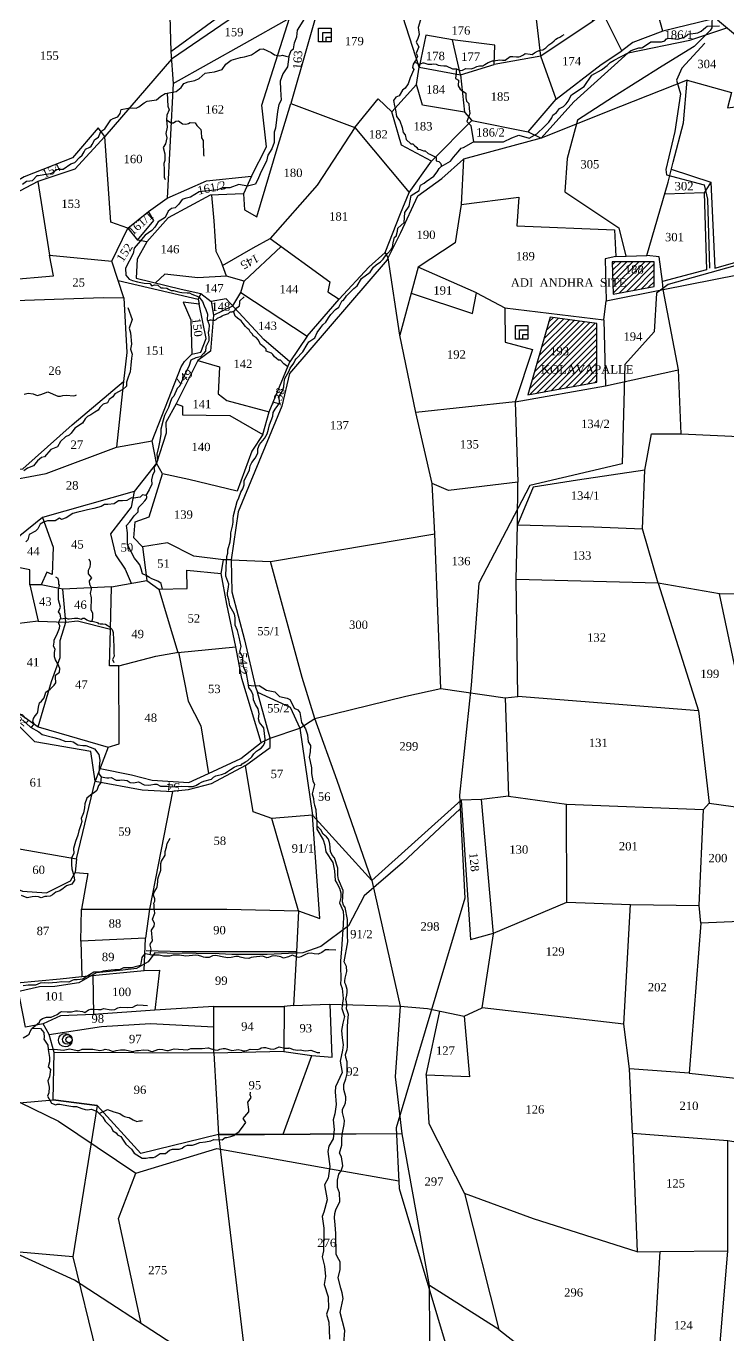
# Model space of a CAD drawing. Header units: millimetres. Extents: x 260 to 998, y -364 to 781.
# Drawn here: x 523.8 to 733.5, y -1.1 to 389.9 of the extents above; entities that cross this region are included whole.
import ezdxf

# ---------------------------------------------------------------- set-up
doc = ezdxf.new("R2010")
doc.units = ezdxf.units.MM
doc.header["$MEASUREMENT"] = 0
for name, pattern in [('ACAD_ISO02W100', [15, 12, -3]), ('ACAD_ISO07W100', [3, 0, -3]), ('BORDER', [1.75, 0.5, -0.25, 0.5, -0.25, 0, -0.25])]:
    doc.linetypes.add(name, pattern=pattern)
for name, color, linetype in [('CARTTRACK', 30, 'ACAD_ISO02W100'), ('NALA', 4, 'Continuous'), ('ROUND WELL', 5, 'Continuous'), ('SQUAREWELL', 5, 'Continuous'), ('SURVEY_BND', 7, 'Continuous'), ('SURVEY_NO', 7, 'Continuous'), ('TEXT', 7, 'Continuous'), ('VILLAGE_AREA', 1, 'Continuous')]:
    doc.layers.add(name, color=color, linetype=linetype)
doc.layers.add('FOOTPATH', color=150, linetype='ACAD_ISO07W100', lineweight=30)
doc.layers.add('VILL_BOUNDARY', color=6, linetype='BORDER', lineweight=30)
doc.styles.get("Standard").update_dxf_attribs({"font": 'TIMES.TTF', "height": 2})

msp = doc.modelspace()

# ---------------------------------------------------------------- hatches: boundary and pattern name
at = {"layer": 'VILLAGE_AREA', "linetype": 'ByBlock'}
h = msp.add_hatch(dxfattribs=at)
h.set_pattern_fill('ANSI31', color=256, scale=10, angle=180, style=0)
h.set_pattern_definition([(225, (0.12, -0.118), (0.8838835, -0.8838835), [])])
h.paths.add_polyline_path([(694.37, 301.08), (680.4, 302.97), (673.78, 279.76), (694.37, 283.54)])
h.paths.add_polyline_path([(711.54, 319.53), (698.91, 319.53), (699.24, 309.79), (711.54, 312.11)])
h.paths.add_polyline_path([(675.57, 285), (703.92, 285), (703.92, 288.83), (675.57, 288.83)], flags=9)
h.paths.add_polyline_path([(680.22, 290.95), (687.03, 290.95), (687.03, 294.77), (680.22, 294.77)], flags=24)
h.paths.add_polyline_path([(667.37, 311.48), (702.49, 311.48), (702.49, 315.32), (667.37, 315.32)], flags=9)
h.paths.add_polyline_path([(701.77, 313.4), (708.58, 313.4), (708.58, 317.2), (701.77, 317.2)], flags=24)

# ---------------------------------------------------------------- linework, layer by layer
at = {"layer": 'CARTTRACK', "linetype": 'ByBlock'}
for points in [[(725.08, 411.06), (728.86, 393.75), (728.75, 389.38), (728.29, 388.62), (723.44, 383.77), (713.89, 377.95), (699.31, 368.78), (688.62, 361.8), (685.46, 350.32), (684.81, 340.38), (700.98, 329.67), (702.99, 321.15)], [(767.25, 327.16), (715.65, 312.68), (712.17, 310.11), (711.51, 298.62), (702.74, 288.83), (701.9, 259.13), (674.36, 252.67), (659.08, 223.47), (656.83, 193), (653.31, 160.2), (654.9, 129.41), (634.41, 60.75), (635.33, 42.7), (649.06, -3.33), (670.6, -63.04), (668.27, -94.3), (670.37, -122.7), (674.57, -131.51), (683.03, -138.36), (688.03, -149.31), (691.18, -154.32), (680.94, -179.98), (673.2, -194.26)], [(392.27, 96.59), (403.79, 92.16), (415, 93.05), (422.92, 91.54), (433.13, 89.38), (442.8, 85.51), (447.94, 82.53), (466.22, 77.6), (470.35, 76.34), (477.56, 84.31), (480.6, 85.54), (500.29, 77.91), (514.35, 72.06), (533.48, 62.73), (556.58, 47.27)], [(675.82, -241.45), (675.27, -220.89), (673.2, -194.26), (668.58, -170.72), (658.19, -145.55), (654.3, -136.4), (634.57, -116.6), (619.75, -84.53), (609.78, -45.2), (607.39, -36.96), (594.53, -23.85), (567.64, -3.83), (538.26, 15.3), (504.76, 30.47), (469.3, 43.71), (459.78, 55.8), (443.39, 80.17), (443.39, 80.82)], [(558.17, 2.34), (551.42, 33.65), (556.58, 47.27), (580.77, 54.61), (614.73, 48.48), (635.21, 44.99)]]:
    msp.add_lwpolyline(points, dxfattribs=at)
at = {"layer": 'FOOTPATH', "linetype": 'ByBlock'}
for points in [[(726.63, 384.79), (719.76, 377.3), (718.15, 373.73), (719.38, 369.72), (717.7, 358.47), (714.97, 347.11), (715.19, 345.44), (726.41, 342.5), (727.42, 338.22), (728.04, 317.6)], [(653.52, 156.11), (645.88, 148.88), (636.24, 139.95), (624.85, 130.12), (620.14, 121.1), (611.86, 114.95), (606.52, 113.06), (595.84, 112.51), (585.22, 112.58), (581.53, 112.79), (574.56, 112.84), (565.96, 112.98), (562.26, 113.07), (560.26, 110.38), (556.73, 108.38), (552.72, 107.83), (544.75, 107.05), (539.58, 104.06), (532.39, 102.98), (527.79, 102.91), (501.89, 97), (495.52, 94.15), (482.09, 86.6)]]:
    msp.add_lwpolyline(points, dxfattribs=at)
at = {"layer": 'NALA', "linetype": 'ByBlock'}
for points in [[(602.29, 380.75), (603, 382.61), (603.69, 383.15), (603.99, 384.95), (604.71, 386.68), (604.89, 388.69), (607.08, 392.18)], [(641.67, 391.77), (640.95, 389.46), (641.23, 387.44), (640.87, 386.2), (640.38, 385.12), (641.16, 383.76), (640.38, 381.87), (640.77, 380.87), (640.2, 379.64), (639.48, 378.56), (639.3, 377.55), (639.64, 376.94), (638.56, 374.45), (638.25, 373.58), (637.99, 372.65), (637.09, 371.37), (636.32, 370.78), (635.31, 369.1), (634.26, 368.71), (633.59, 367.71), (633.9, 366.11), (634.23, 364.93), (634.51, 362.86), (635.49, 361.58), (636.14, 359.6), (636.5, 358.13), (637.04, 357.41), (637.37, 355.99), (638.75, 354.76), (639.36, 354.76), (639.8, 354.37), (640.55, 353.61), (640.9, 353.1), (641.61, 353.03), (642.54, 352.65), (643.07, 352.64), (643.92, 351.83), (644.49, 351.61), (645.24, 351.27), (645.69, 351.02), (646.31, 350.68), (646.39, 349.69), (647.16, 349.49), (647.67, 349), (647.87, 348.44), (647.87, 347.95)], [(522.74, 182.66), (525.13, 180.43), (527.59, 179.03), (528.59, 178.27), (531.63, 177.51), (533.58, 177.03), (535.66, 176.23), (536.93, 176.32), (537.83, 176.05), (539.26, 175.2), (540.75, 175.03), (541.65, 174.98), (544.2, 173.99), (545.49, 172.34), (545.83, 170.64), (545.63, 168.52), (545.47, 166.55), (546.17, 165.66), (547.89, 165.35), (548.49, 165.35), (549.23, 165.42), (550.66, 164.68), (551.77, 164.68), (552.38, 164.7), (553.94, 164.5), (554.86, 163.9), (555.88, 163.85), (557.41, 164.09), (559.11, 163.29), (560.25, 163.11), (561.1, 163.27), (562.12, 163.47), (562.9, 163.47), (563.95, 162.89), (565.18, 162.84), (565.94, 162.84), (566.84, 162.67), (570.13, 162.81), (572.34, 162.72), (573.64, 162.7), (574.5, 163.09), (575.55, 163.69), (576.24, 164.08), (576.9, 164.35), (579.23, 164.91), (579.8, 165.54), (580.44, 165.9), (581.3, 166.09), (582.18, 166.34), (583.26, 166.76), (583.93, 167.26), (584.85, 167.84), (585.95, 168.5), (586.86, 168.87), (587.74, 169.07), (588.05, 169.07), (588.4, 169.51), (589.35, 170.15), (590.03, 170.54), (591.23, 171.62), (591.89, 172.47), (592.66, 173.31), (593.22, 173.69), (594.08, 174.19), (594.63, 174.94), (595.16, 175.78), (595.27, 176.84), (594.83, 180.23), (593.53, 181.89), (593.25, 182.97), (593.47, 184.41), (593.14, 185.93), (592.36, 187.21), (591.75, 188.61), (591.64, 190.05), (591.14, 191.26), (590.34, 192.29), (590.15, 193.73), (589.65, 196.48), (588.9, 198.31), (588.54, 199.89), (588.59, 201.44), (587.65, 203), (588.04, 204.53), (587.76, 205.94), (587.43, 207.38), (586.99, 209.33), (586.24, 210.96), (586.24, 213.12), (586.02, 214.23), (584.71, 216.7), (584.41, 218.47), (583.99, 219.8), (583.99, 220.47), (584.32, 222.39), (584.35, 223.16), (583.47, 225.62), (583.55, 228.22), (583.75, 231.41), (584.04, 232.47), (584.06, 233.48), (584.81, 235.8), (584.99, 237.56), (584.99, 238.52), (585.51, 240.47), (585.69, 241.75), (585.71, 242.66), (585.77, 243.69), (586.33, 246.02), (586.83, 247.92), (587.32, 249.03), (588, 250.63), (588.53, 251.66), (588.97, 252.85), (588.99, 254.05), (590.53, 257.34), (590.72, 258.5), (591.29, 259.53), (592.24, 260.81), (593, 262.28), (593, 263.62), (593.5, 264.92), (595, 266.66), (595.79, 268.11), (596.22, 269.53), (596.53, 270.77), (597.51, 273.39), (597.6, 274.48), (598.24, 275.47), (599.06, 276.61), (599.47, 277.25), (599.41, 279.38), (600.32, 280.74), (600.83, 282.15), (600.89, 283.44), (601.12, 284.65), (601.88, 285.99), (602.29, 286.7), (602.68, 287.76), (603.78, 289.21), (604.23, 290.07), (604.54, 290.53), (606.53, 292.6), (607.81, 294.82), (608.28, 295.58), (610.07, 296.81), (610.79, 298.42), (611.88, 299.85), (612.51, 300.66), (613.36, 301.5), (614.17, 302.76), (614.83, 303.76), (616.21, 305.28), (617.22, 305.94), (617.89, 307.12), (618.21, 307.98), (618.58, 307.98), (619.24, 308.84), (619.56, 309.29), (621.76, 311.54), (622.77, 312.29), (624.04, 314.46), (626.6, 316.39), (627.63, 317.91), (628.45, 318.56), (629.74, 319.44), (630.47, 320.32), (630.9, 320.85), (631.81, 321.93), (632.88, 323.14), (633.33, 323.74), (633.46, 325.18), (633.94, 326.82), (634.41, 327.14), (634.78, 328.69), (634.89, 329.59), (636.76, 331.19), (636.95, 334.22), (638.28, 336.13), (638.89, 339.3), (641.3, 340.76), (641.69, 342.36), (642.75, 343.03), (643.39, 343.52), (645.65, 345.12), (646.63, 346.34), (647.23, 347.41), (647.87, 347.95), (650.59, 349.51), (651.53, 350.76), (652.94, 352.35), (653.83, 353.41), (654.52, 353.67), (657.55, 355.37), (666.46, 355.33), (668.98, 356.48), (671.07, 357.34), (674.14, 356.4), (676.46, 357.73), (678.76, 359.93), (680.03, 361.19), (680.95, 362.51), (681.22, 363.25), (682.35, 364.13), (683.2, 365.32), (684.41, 365.91), (685.16, 366.69), (685.77, 367.49), (686.78, 369.35), (690.63, 371.83), (692.89, 375.21), (695.81, 376.85), (697.41, 378.11), (698.36, 379.06), (699.52, 379.78), (701.49, 380.68), (703.7, 381.95), (704.44, 382.5), (705.08, 382.78), (706.96, 383.37), (707.67, 383.37), (708, 383.53), (710.48, 385.21), (713.73, 385.16), (714.65, 385.54), (715.14, 386.02), (715.7, 386.27), (717.73, 386.11), (718.61, 386.01), (720.46, 386.57), (721.32, 387.15), (721.66, 387.51), (724.53, 387.9), (725.52, 388.43), (726.23, 388.99), (726.88, 389.47), (727.31, 389.84), (731.07, 389.96)], [(639.84, 379.1), (641.41, 378.55), (642.39, 378.92), (642.63, 378.92), (643.82, 378.55), (644.37, 378.51), (645.03, 378.55), (645.68, 378.59), (646.32, 378.51), (646.99, 378.24), (647.64, 378.1), (648.61, 378.08), (649.32, 378.08), (651.21, 377.16), (651.9, 377.16), (652.41, 377.12), (653.27, 376.71), (653.68, 376.69), (654.26, 376.79), (655.24, 377.22), (656.76, 377.18), (657.68, 377.41), (658.52, 377.86), (659.25, 378.08), (660.27, 378.08), (660.91, 378.41), (661.91, 379.02), (663.22, 379.57), (663.69, 379.57), (664.1, 379.68), (664.74, 379.76), (665.33, 379.8), (666.17, 379.76), (666.66, 379.74), (666.92, 379.78), (668.49, 380.78), (669.31, 380.78), (670.37, 380.7), (671.09, 380.7), (671.5, 380.78), (672.4, 381.29), (672.99, 381.72), (674.4, 381.48), (675.01, 381.46), (675.75, 381.89), (676.63, 382.46), (677.39, 382.7), (678.23, 382.81), (679.15, 383.38), (680.07, 384.32), (680.95, 384.94), (681.65, 385.55), (682.1, 385.96), (682.59, 386.35), (683.33, 386.61), (683.9, 387), (684.59, 387.35)], [(522.67, 342.68), (523.89, 343.56), (524.89, 343.72), (525.71, 343.79), (527.05, 345.28), (527.46, 345.32), (529.07, 345.54), (530.47, 345.78), (531.45, 345.93), (532.25, 346.62), (532.88, 347.02), (534.39, 347.14), (534.88, 347.19), (537.18, 348.8), (538.33, 349.19), (539.7, 350.61), (540.5, 351.38), (541.1, 352.32), (541.52, 353.1), (542.81, 353.73), (543.26, 354.03), (543.53, 354.49), (544.37, 356.01), (545.37, 356.68), (546.11, 358.47), (547.33, 359.21), (547.91, 360.09), (549.14, 361.91), (549.78, 362.29), (551.18, 362.82), (551.88, 363.76), (552.18, 365.01), (554.31, 365.43), (555.5, 365.46), (556.67, 365.41), (557.44, 365.82), (559.03, 367.01), (560.01, 367.52), (562.78, 367.87), (564.08, 368.93), (565.38, 369.78), (568.64, 370.36), (570.17, 371.54), (570.89, 372.74), (572.25, 373.28), (574.18, 373.62), (575.52, 374.21), (577.29, 375.85), (578.62, 376.01), (580.12, 376.28), (582.39, 376.97), (583.46, 378.55), (585.07, 379.75), (587.85, 380.54), (589.08, 380.72), (591.12, 381.34), (592.37, 382.11), (593.68, 382.99), (594.65, 383.15), (597, 382.03), (598.07, 381.31), (599.65, 381.07), (600.45, 381.23), (601.41, 380.91), (602.29, 380.75)], [(602.29, 380.75), (601.95, 377.71), (600.48, 375.69), (599.76, 373.47), (599.82, 370.95), (600.01, 367.77), (599.34, 366.44), (598.96, 364.36), (598.37, 359.46), (597.93, 358.24), (597.9, 355.11), (597.21, 353.25), (596.04, 351.35), (595.68, 349.53), (594.01, 346.47), (593.29, 344.58), (592.32, 342.72), (589.93, 342.06), (587.41, 342.56), (584.69, 341.64), (582.52, 341.59), (580.97, 340.95), (575.49, 340.42), (572.88, 338.81), (571.33, 338.37), (570.44, 338.14), (569.44, 336.76), (568.32, 335.58), (567.19, 335.39), (566.21, 334.58), (565.3, 332.73), (563.22, 331.48), (562.24, 329.87), (561.36, 328.8), (559.36, 327.46), (557.32, 325), (556.11, 323.59), (555.74, 321.95), (553.53, 317.58), (553.58, 315.55), (554.62, 314.31), (555.6, 313.92), (557.09, 313.48), (559.09, 313.16), (560.75, 312.97), (561.34, 312.36), (562.17, 312.6), (563.15, 312.53), (564.05, 311.73), (564.79, 311.71), (565.88, 311.62), (566.36, 311.36), (567.1, 310.88), (567.88, 310.88), (568.88, 310.6), (569.73, 310.47), (570.32, 310.29), (571.87, 310.18), (572.59, 310.18), (573.27, 309.81), (575.41, 309.07), (576.54, 307.63), (577.02, 306.3), (577.5, 305.23), (578.01, 303.89), (577.92, 302.28), (578.46, 300.69), (578.42, 299.03), (578.18, 298.34), (578.35, 296.99), (578.38, 295.92), (577.46, 294.13), (577.44, 292.81), (576.78, 292.07), (575.89, 291.09), (574.54, 290.85), (573.06, 290.09), (572.45, 288.22), (571.03, 285.51), (569.76, 282.46), (568.89, 281.61), (567.95, 279.38), (567.32, 278.72), (566.97, 277.74), (566.32, 275.98), (565.12, 273.6), (564.72, 272.23), (564.09, 269.47), (564.09, 267.91), (563.63, 265.57), (563.35, 264.15), (562.85, 261.98), (563.07, 260.09), (562.59, 258.96), (562, 258.09), (562.15, 256.9), (561.54, 255.62), (561.23, 254.31), (561.34, 253.09), (560.54, 251.39), (559.55, 249.68), (558.59, 249.84), (557.9, 249.16), (557.18, 249.05), (555.98, 248.88), (555.3, 248.99), (553.91, 248.14), (552.55, 248.11), (551.38, 248.11), (550.07, 247.22), (548.25, 247.02), (547.25, 246.96), (546.23, 246.39), (544, 245.76), (542.14, 245.43), (540.53, 244.97), (539.2, 244.71), (537.76, 244.34), (535.73, 242.99), (534.31, 242.55), (533.79, 242.86), (532.48, 242.14), (531.74, 242.09), (530.15, 242.07), (528.97, 241.68), (528.01, 241.09), (527.29, 239.7), (526.55, 239), (524.73, 238.03), (524.28, 236.44), (523.73, 235.79)], [(652.42, 377.12), (652.16, 374.29), (653.03, 373.78), (652.91, 372.04), (653.52, 371.11), (655.23, 369.92), (655.23, 368.46), (655.42, 367.5), (656.12, 366.81), (656.18, 365.19), (656.41, 363.84), (655.52, 361.43), (656.73, 360.22), (657.55, 355.37)], [(565.99, 369.89), (566.12, 366.02), (566.52, 364.93), (565.8, 363.32), (565.7, 361.91), (565.95, 359.68), (565.55, 357.79), (565.83, 356.55), (565.43, 354.77), (564.78, 353.65), (565.28, 351.74), (565.21, 349.78), (564.96, 348.87), (565.08, 347.04), (565.03, 345.73), (565.01, 344.78), (565.33, 344.04)], [(565.7, 361.91), (567.18, 360.96), (567.86, 361.01), (568.55, 361.46), (569.28, 361.57), (570.51, 360.73), (571.49, 360.61), (572.29, 360.8), (572.81, 361.15), (574.35, 360.96), (574.79, 360.19), (576, 359.06), (576.1, 358.29), (576.25, 356.5), (576.7, 355.71), (576.74, 354.19), (576.84, 352.61), (576.84, 351.56), (576.86, 351.02)], [(578.08, 301.81), (578.62, 302.05), (578.83, 302.11), (579.13, 302.11), (579.46, 302.07), (579.81, 302.05), (580.22, 302.03), (580.61, 302.29), (581.03, 302.67), (581.85, 303.04), (582.42, 303.37), (582.75, 303.54), (584.3, 304.04), (584.76, 304.52), (585.33, 304.52), (586.07, 304.84), (586.8, 305.78), (587.57, 306.3), (587.62, 307.26), (587.64, 307.88), (588.91, 309.02)], [(554.17, 305.88), (555.45, 302.3), (554.58, 299.71), (555.02, 298.28), (555.25, 294.86), (554.98, 293.38), (555.49, 291.95), (555.28, 290.68), (555.1, 288.65), (554.92, 286.61), (554.25, 285.07), (553.8, 283.58), (553.82, 282.3), (552.72, 281.35), (550.25, 280.02), (549.66, 279.11), (548.62, 278.32), (548.06, 277.41), (546.77, 276.94), (545.77, 275.98), (545.28, 275.13), (544.3, 274.58), (543.13, 273.79), (542.11, 273.28), (541.45, 272.58), (540.65, 271.25), (538.37, 269.75), (537.22, 268.27), (536.61, 267.74), (535.54, 267.23), (534.08, 265.8), (533.14, 264.23), (531.17, 263.4), (529.31, 261.19), (528.35, 261.08), (527.21, 260.04), (525.95, 258.51), (524.15, 257.83), (523.1, 257)], [(601.96, 288.12), (600.78, 289.03), (599.86, 290.13), (599.22, 290.13), (598.49, 290.73), (598.07, 291.09), (597.55, 291.85), (597.13, 292.15), (596.31, 292.51), (595.57, 292.83), (595.57, 293.36), (595.14, 293.77), (594.57, 294.28), (594.29, 294.48), (593.81, 294.83), (593.28, 296.07), (592.57, 296.9), (591.65, 297.33), (591.45, 297.91), (590.78, 298.59), (590.46, 299.19), (589.93, 299.58), (589.34, 300.15), (588.69, 301.07), (588.1, 301.88), (586.93, 302.66), (586.22, 303.25), (585.75, 304.71)], [(523.19, 279.96), (524.38, 280.21), (525.86, 280.08), (527.04, 279.57), (528.2, 279.84), (528.94, 280.18), (530.27, 280.6), (533.28, 279.38), (534.02, 279.34), (534.8, 279.54), (535.96, 279.64), (537.88, 279.42), (538.48, 279.56), (538.86, 279.8)], [(564.53, 221.72), (564.17, 223.41), (563.2, 224.05), (561.38, 224.81), (560.63, 225.2), (559.66, 225.79), (558.55, 226.31), (558.12, 227.81), (557.73, 228.95), (557.05, 229.88), (556.15, 230.99), (554.04, 234.91), (554.04, 236.46), (554.04, 237.49), (554.04, 238.52), (553.77, 240.72), (554.77, 241.81), (556.1, 243.63), (557.3, 244.83), (557.3, 245.55), (557.5, 246.23), (558.35, 247.11), (559.27, 248.11), (559.67, 248.55), (559.87, 249.12), (559.8, 250.11)], [(543.48, 212.13), (543.77, 213.09), (543.75, 214.44), (543.26, 215.52), (543.34, 219.12), (543.19, 219.62), (543.01, 220.42), (543.01, 220.42), (543.34, 221.76), (543.32, 222.14), (542.79, 223.14), (542.76, 224.22), (543.45, 225.1), (542.47, 226.3), (542.47, 227.35), (542.94, 228.32), (542.98, 229.19), (542.98, 229.78), (542.58, 230.69)], [(525.33, 180.32), (526.17, 181.48), (525.83, 182.18), (526.02, 183.03), (526.46, 183.84), (527.09, 184.51), (527.33, 185.03), (527.48, 186.47), (527.77, 187.77), (528.36, 188.27), (529.14, 189.23), (529.64, 190.93), (530.93, 191.85), (531.48, 192.31), (532.18, 193.01), (532.68, 193.7), (532.57, 195.36), (532.59, 196.01), (533.75, 196.93), (533.81, 198.02), (533.25, 199.41), (532.59, 200.57), (532.22, 201.51), (532.22, 202.79), (532.48, 203.74), (531.98, 204.66), (532.16, 205.88), (532.2, 206.51), (533.21, 208.56), (533.72, 210.03), (533.81, 210.78), (533.57, 211.49), (533.59, 211.91), (534.15, 213.18), (533.94, 214.19), (533.49, 214.94), (534.05, 216.27), (533.51, 218.48), (533.51, 219.34), (533.51, 220.33), (533.51, 221.45), (533.79, 222.85), (533.6, 223.18), (533.55, 223.98), (533.36, 224.9), (532.65, 225.31)], [(534, 212.84), (535.74, 213.03), (536.28, 212.83), (536.63, 212.85), (537.42, 212.93), (538.27, 212.99), (539.14, 212.99), (540.26, 212.76), (540.78, 213.02), (541.24, 213.06), (541.95, 212.56), (542.32, 212.31), (542.9, 212.15), (543.19, 212.13), (543.48, 212.17), (545.09, 211.76), (545.34, 211.44), (545.95, 211.35), (546.7, 211.31), (547.46, 211.21), (547.99, 210.94), (548.61, 210.54), (549.51, 209.64), (549.79, 208.75), (549.78, 208.11), (549.88, 207.11), (549.91, 206.04), (549.99, 205.08), (550, 203.2), (550.02, 202.68), (550.07, 201.67), (549.56, 200.67), (549.98, 199.74)], [(590.24, 193.01), (591.89, 192.82), (593.45, 192.96), (595.67, 191.51), (598.11, 191.05), (599.54, 189.66), (601.82, 189.15), (602.65, 188.78), (603.36, 187.2), (603.91, 186.11), (605.04, 185.61), (605.63, 184.82), (605.78, 183.66), (606.06, 181.89), (607.26, 179.97), (607.87, 178.21), (608.04, 176.12), (608.82, 174.96), (608.64, 173.06), (608.36, 171.53), (608.66, 170.21), (609.13, 168.32), (609.08, 166.61), (609.45, 164.39), (610.01, 163.36), (609.64, 162.15), (609.31, 160.58), (609.64, 159.14), (609.75, 157.96), (609.96, 157.17), (610.38, 155.86), (610.5, 153.98), (610.68, 152.2), (610.66, 149.98), (612.52, 146.81), (613.1, 145.19), (613.37, 143.27), (615.44, 140.02), (615.97, 137.52), (616.18, 134.64), (616.62, 133.83), (617.5, 132.39), (617.8, 130.96), (617.8, 129.57), (617.43, 127.96), (618.52, 125.52), (618.69, 123.86), (618.52, 121.51), (618.08, 114.2), (617.79, 110.71), (617.79, 109.21), (617.86, 105.2), (617.78, 103.83), (618.23, 102.4), (618.52, 99.39), (618.37, 98), (618.15, 96.41), (618.91, 94), (618.45, 92.04), (618.06, 89.89), (618.25, 87.63), (618.5, 85.62), (618.31, 83.95), (617.67, 80.69), (617.97, 78.96), (618.2, 77.33), (616.28, 73.07), (616.12, 71.58), (616.46, 67.72), (616.09, 64.96), (615.57, 63.13), (615.89, 60.31), (615.52, 57.52), (614.29, 55.27), (613.96, 53.71), (614.58, 49.22), (614.04, 45.73), (612.94, 43.72), (613.8, 39.28), (612.77, 35.63), (612.28, 34.27), (612.73, 30.77), (612.69, 24), (612.32, 22.28), (612.93, 19.41), (613.26, 16.39), (612.85, 13.97), (614.08, 10.24), (614.17, 6.93), (613.59, 5.09), (614.25, 2.71), (614.37, 0.5), (614.45, -2.37)], [(546.17, 165.66), (546, 163.72), (545.43, 163.09), (544.9, 161.6), (544.36, 161.06), (543.01, 160.16), (541.91, 159.25), (541.38, 157.59), (541.25, 156.4), (540.96, 154.9), (540.23, 153.16), (540.4, 152.31), (540.13, 151.28), (539.49, 149.53), (539.26, 148.17), (538.59, 146.29), (537.93, 144.24), (538, 142.77), (537.35, 141.41), (537.37, 139.42), (537.41, 138.15), (538.07, 136.09), (538.24, 134.72), (537.49, 133.52), (535.9, 133.11), (534.85, 132.23), (533.87, 131.57), (532.64, 131.15), (531.71, 130.41), (531, 130), (529.93, 129.9), (529.39, 129.9), (528.29, 129.49), (527.53, 129.75), (526.63, 129.9), (525.55, 129.83), (524.06, 129.53), (522.44, 130.22)], [(618.71, -3.76), (619.05, 0.24), (617.7, 5.6), (618.54, 9.77), (618.29, 11.49), (617.83, 12.84), (617.07, 16.01), (617.66, 18.45), (617.7, 20.72), (616.9, 22.15), (616.48, 23.08), (616.38, 29.23), (616.19, 31.82), (615.96, 33.85), (616.05, 35.21), (616.38, 36.25), (617.57, 38.73), (617.47, 41.33), (616.81, 42.98), (616.81, 45.1), (617.23, 46.89), (617.9, 47.94), (618.41, 49.39), (618.04, 52.15), (617.41, 53.24), (618.14, 55.61), (618.17, 57.3), (618.27, 58.79), (618.86, 61.81), (618.9, 63), (618.63, 64.16), (618.33, 65.35), (618.37, 66.31), (618.93, 67.43), (619.29, 68.22), (619.36, 69.21), (619.36, 70.07), (618.79, 72.2), (618.77, 73.7), (619.39, 75.41), (619.76, 76.99), (619.79, 80.54), (619.39, 81.77), (619.23, 82.72), (619.72, 84.16), (619.83, 84.99), (619.88, 87.44), (619.86, 88.43), (619.86, 89.59), (619.86, 90.88), (619.93, 92.74), (620.17, 94.59), (619.81, 95.57), (619.56, 96.33), (619.65, 97.52), (619.52, 98.4), (619.36, 99.11), (619.68, 100.4), (619.7, 101.29), (619.7, 102.06), (619.38, 103.54), (619.06, 104.05), (619.06, 104.65), (619.16, 105.45), (619.69, 107.45), (619.57, 108.99), (618.85, 110.36), (619.99, 116.39), (619.85, 118.16), (619.85, 119.74), (619.85, 121.98), (619.85, 123.05), (619.11, 126.58), (618.69, 127.3), (618.39, 128.31), (618.46, 129.81), (618.59, 131.67), (617.18, 135), (616.98, 136.16), (616.98, 137.35), (616.98, 138.31), (615.92, 141.39), (615.3, 142.28), (614.73, 143.36), (614.59, 145.64), (614.14, 147.06), (613.61, 147.74), (612.58, 148.5), (611.85, 149.76), (611.3, 150.41), (610.95, 150.69), (610.67, 150.93)], [(560.81, 112.49), (561.11, 114.16), (560.89, 115.3), (560.91, 115.81), (561.6, 116.67), (561.28, 119.78), (562.09, 121.04), (562.11, 121.78), (561.6, 123.13), (562.21, 124.87), (562.19, 125.66), (562.09, 126.56), (562.09, 127.38), (561.95, 127.86), (562.21, 128.48), (562.21, 129.15), (561.9, 130.33), (562.01, 131.22), (562.71, 132.28), (562.92, 132.8), (563.15, 134.3), (563.15, 135.04), (563.39, 135.71), (564.04, 137.72), (564.04, 138.71), (564.08, 139.49), (564.08, 139.7), (564.26, 140.47), (565.31, 142.24), (565.38, 143.29), (565.75, 144.63), (565.97, 145.73), (566.85, 147.27)], [(616.38, 113.87), (614.28, 113.94), (613.28, 113.97), (612.18, 113.2), (611.1, 112.63), (609.91, 112.78), (608.96, 112.92), (608.03, 112.89), (607.12, 112.46), (605.93, 111.83), (605.24, 111.66), (603.35, 112.33), (602.23, 111.89), (600.71, 111.46), (599.92, 111.84), (598.29, 112.18), (597.26, 112.08), (596.26, 111.62), (595.72, 111.55), (594.5, 112.07), (591.71, 111.74), (591.07, 111.62), (590.37, 111.39), (589.04, 111.5), (587.73, 111.76), (587.24, 111.98), (586.5, 111.97), (585.05, 111.66), (584.03, 111.55), (583.49, 111.64), (582.87, 111.78), (580.47, 112.27), (579.53, 112.11), (578.47, 111.68), (577.41, 111.67), (576.78, 111.75), (576.26, 111.96), (575.29, 112.25), (574.47, 112.38), (573.49, 112.24), (571.52, 112.08), (569.59, 112.36), (567.77, 112.34), (566.68, 112.01), (564.85, 112.03), (563.54, 112.36), (562.5, 112.4), (561.3, 112.4), (559.59, 112.71), (558.91, 112.33), (558.36, 111.69), (557.93, 109.32), (556.36, 108.87), (555.72, 108.68), (555.09, 108.57), (554.36, 108.53), (552.89, 108.54), (551.88, 108.12), (550.97, 107.99), (550.26, 107.93), (549.19, 107.83), (548.27, 107.8), (547.49, 107.63), (546.84, 107.54), (546.48, 107.49), (545.73, 107.3), (544.6, 107.25), (544, 107.23), (541.48, 105.7), (540.76, 105.18), (539.98, 105.09), (539.08, 104.97), (538.05, 104.96), (537.5, 104.76), (536.54, 104.31), (534.42, 104.43), (532.92, 104.18), (531.64, 104.08), (530.54, 103.98), (529.36, 104.07), (527.96, 104), (526.54, 103.43), (525.78, 103.35), (524.36, 103.35), (522.85, 103.23)], [(522.93, 87.7), (524.1, 88.31), (524.69, 88.79), (524.97, 89.56), (525.46, 90.44), (527.74, 92.33), (527.98, 92.91), (528.65, 93.4), (529.92, 93.88), (531.31, 93.88), (533.07, 94.65), (533.92, 95.35), (534.38, 95.55), (536.02, 95.43), (537.38, 95.4), (538.51, 95.72), (539.15, 95.72), (540.61, 95.56), (541.35, 95.24), (542.42, 96), (543.15, 96.27), (544.04, 96.25), (545.43, 96.17), (546.23, 96.17), (546.91, 96.45), (549.23, 95.99), (550.3, 96.11), (551.23, 96.59), (552, 96.84), (554, 96.7), (555.68, 96.86), (556.57, 97.34), (557.15, 97.56), (558.73, 97.4), (560.06, 97.36)], [(525.58, 90.55), (528.04, 90.41), (529.06, 89.21), (529.22, 87.76), (529.08, 87.28), (530.27, 85.47), (530.35, 84.13), (530.78, 81.82), (530.76, 80.51), (530.39, 79.01), (531.07, 78.18), (530.78, 76), (530.31, 74.78), (530.64, 72.9), (530.58, 71.23), (530.21, 70.23), (531.37, 68.12), (532.63, 67.61), (533.08, 67.8), (533.87, 67.8), (534.4, 67.78), (535.92, 67.45), (537.77, 67.15), (538.06, 67.15), (538.83, 67.15), (540.4, 66.52), (541.41, 66.23), (542.1, 66.19), (543.36, 66.35), (545.01, 65.66), (546.67, 63.99), (547.39, 62.81), (549.25, 61.01), (549.74, 59.85), (550.67, 59.3), (551.06, 58.67), (552.14, 58.16), (552.75, 57.1), (553.56, 55.87), (555.31, 54.43), (556.08, 53.22), (558.42, 51.72), (559.68, 51.72), (560.65, 51.94), (561.83, 51.96), (562.36, 52.15), (563.8, 53.08), (565.44, 53.11), (566.62, 54.07), (567.56, 54.44), (569.5, 54.44), (570.39, 54.72), (571, 55.22), (571.98, 55.63), (573, 55.63), (573.48, 55.63), (574.38, 55.92), (575.66, 56.42), (577.4, 56.55), (579.02, 56.86), (579.85, 57.31), (582.4, 57.18), (583.29, 57.88), (583.79, 57.88), (584.97, 58.2), (585.82, 58.53), (586.49, 58.97), (587.45, 59.73), (588.15, 60.53), (589.42, 62.37), (588.7, 63.52), (589.18, 64.17), (590.38, 65.54), (590.38, 66.28), (590.01, 68.45), (590.47, 68.91), (591.05, 69.86), (590.79, 70.6), (590.88, 71.39)], [(530.35, 84.13), (532.33, 84.23), (534.89, 84.01), (535.81, 84.14), (536.81, 84.36), (539.04, 83.91), (539.63, 83.91), (540.51, 84.28), (541.29, 84.28), (543.74, 84.26), (545.77, 83.92), (546.95, 84.1), (547.36, 84.3), (548.48, 84.08), (549.7, 83.57), (550.68, 83.88), (551.97, 84.04), (553.4, 84.1), (555.53, 83.55), (556.73, 83.91), (557.39, 83.91), (558.86, 84.06), (560.27, 83.99), (560.98, 83.71), (561.59, 83.62), (563.13, 84.14), (563.72, 84.23), (564.64, 84.14), (565.8, 83.84), (566.3, 83.84), (567.31, 84.16), (567.99, 84.41), (572.04, 84.04), (573.03, 84.45), (573.55, 84.45), (576.45, 84.43), (578.12, 84.72), (578.3, 84.72), (579.11, 84.34), (580.22, 84.07), (581.1, 83.97), (581.73, 84.26), (582.69, 84.46), (583.32, 84.44), (585.3, 83.89), (586.59, 84.08), (587.19, 84.19), (588.03, 83.97), (588.69, 83.77), (589.13, 83.76), (589.77, 83.92), (590.74, 84.3), (592.99, 84.13), (593.68, 84.37), (594.05, 84.63), (594.74, 84.79), (595.33, 84.74), (596.72, 84.37), (597.82, 84.32), (598.33, 84.44), (599.42, 84.95), (601.07, 84.54), (602.34, 84.55), (602.45, 84.7), (603.63, 84.16), (604.96, 83.98), (605.69, 84.11), (607.22, 83.76), (608.14, 83.89), (608.88, 83.94), (610.8, 83.33), (611.58, 83.3)], [(545.57, 65.09), (548.13, 66.25), (549.97, 65.59), (551.83, 65.05), (552.74, 64.36), (553.22, 64.14), (553.98, 64), (554.58, 63.82), (555.75, 63.12), (556.92, 62.63), (557.71, 62.87), (558.19, 62.9), (558.57, 62.94)]]:
    msp.add_lwpolyline(points, dxfattribs=at)
at = {"layer": 'ROUND WELL', "linetype": 'ByBlock'}
for centre, major_axis, ratio in [((535.5, 86.98), (-2.06, 0.09), 0.980558), ((536.12, 87.18), (-1.44, 0.07), 1), ((536.62, 87.12), (-0.937, -0.001), 0.997961)]:
    msp.add_ellipse(centre, major_axis=major_axis, ratio=ratio, dxfattribs=at)
at = {"layer": 'SQUAREWELL', "linetype": 'ByBlock'}
for points in [[(611.21, 389.3), (614.92, 389.3), (614.92, 385.16), (611.21, 385.16)], [(612.48, 388), (614.92, 388), (614.92, 385.16), (612.48, 385.16)], [(613.46, 386.62), (614.92, 386.62), (614.92, 385.16), (613.46, 385.16)], [(670.02, 300.49), (673.73, 300.49), (673.73, 296.35), (670.02, 296.35)], [(671.29, 299.19), (673.73, 299.19), (673.73, 296.35), (671.29, 296.35)], [(672.27, 297.81), (673.73, 297.81), (673.73, 296.35), (672.27, 296.35)]]:
    msp.add_lwpolyline(points, close=True, dxfattribs=at)
at = {"layer": 'SURVEY_BND', "linetype": 'ByBlock'}
for points in [[(565.87, 424.52), (567.05, 382.28), (598.98, 405.69), (602.73, 408.63), (620.19, 412.11), (624.32, 445.3)], [(567.05, 382.28), (567.75, 372.78), (565.94, 338.53), (577.74, 343.65), (591.12, 345.07), (595.62, 353.84), (594.22, 366.28), (602.54, 392.28), (605.54, 406.26), (625.32, 410.21), (622.09, 400.93), (612.82, 401.67), (602.92, 366.74), (621.99, 359.66), (629.02, 368.22), (633.11, 364.27), (640.51, 372.51), (641.26, 377.65), (634.52, 398.78), (622.09, 400.93)], [(605.54, 406.26), (567.22, 379.98), (547.28, 356.95), (538.35, 347.2), (527.27, 343.47), (514.73, 336.89), (495.63, 326.51), (497.3, 322.06), (515.72, 325.73), (514.46, 336.74)], [(728.48, 391.89), (714.09, 388.38), (710.06, 403.02)], [(694.41, 400.42), (692.98, 391.23), (677.62, 380.89), (675.87, 396.22)], [(527.27, 343.47), (530.81, 321.44), (549.44, 319.67), (554.16, 329.55), (549.08, 331.38), (547.28, 356.95), (545.35, 359.55), (537.67, 350.59), (523.24, 344.84), (505.41, 334.46), (498.67, 330.76), (496.24, 364.28), (495.96, 391.39)], [(567.75, 372.78), (589.01, 384.74), (602.54, 392.28)], [(682.18, 368.06), (695.71, 378.4), (701.89, 382.53), (696.24, 393.64), (692.98, 391.23)], [(677.62, 380.89), (663.69, 378.47), (663.92, 384.25), (651.26, 385.76), (643.21, 387.18), (641.26, 377.65), (653.64, 375.31), (663.69, 378.47)], [(673.89, 358.35), (677.7, 356.47), (687.46, 367.33), (703.7, 381.95), (722.18, 385.72), (733.24, 389.35)], [(714.09, 388.38), (705.13, 385.05), (701.89, 382.53)], [(653.64, 375.31), (651.26, 385.76)], [(657.01, 361.67), (673.89, 358.35), (682.18, 368.06), (677.62, 380.89)], [(631.65, 320.04), (635.77, 328.24), (640.9, 339.17), (648.01, 344.37), (654.51, 350.18), (653.83, 336.64), (671.05, 338.81), (670.44, 330.28), (699.63, 329.04), (700.06, 321.06), (709.35, 321.33), (715.7, 343.28), (717.14, 349.26), (720.27, 361.01), (721.4, 373.76), (701.47, 365.89), (677.7, 356.47), (654.51, 350.18)], [(653.64, 375.31), (654.85, 364.19), (642.29, 366.25), (640.51, 372.51)], [(721.4, 373.76), (734.58, 370.04), (733.41, 365.47), (752.28, 367.74)], [(591.12, 345.07), (588.72, 339.75), (589.09, 335.01), (592.76, 332.97), (598.86, 353.34), (602.92, 366.74)], [(654.85, 364.19), (657.01, 361.67), (644.91, 349.6), (635.97, 354.38), (633.11, 364.27)], [(621.99, 359.66), (610.74, 342.41), (596.74, 326.45), (614.54, 313.47), (613.98, 310.51), (617.35, 308.33), (626.18, 317.94), (631.08, 322.32), (635.68, 333.94), (638.27, 340.15)], [(621.99, 359.66), (638.27, 340.15), (644.91, 349.6)], [(716.62, 347.12), (728.44, 343.31), (726.42, 340.07), (714.67, 339.72)], [(728.44, 343.31), (729.61, 317.61), (746.81, 322.44), (766.94, 329.07)], [(554.16, 329.55), (557.09, 325.94), (561.98, 331.83), (560.32, 334.53), (565.94, 338.53)], [(588.72, 339.75), (578.77, 339.36), (566.21, 332.61), (559.86, 325.44), (557.09, 325.94)], [(583.65, 315.2), (582.09, 319.59), (580.6, 322.56), (579.99, 331.76), (579.34, 339.38)], [(653.83, 336.64), (652.06, 325.13), (640.98, 317.92), (635.45, 297.62), (631.98, 320.69), (631.08, 322.32)], [(726.42, 340.07), (727.13, 317.07), (713.96, 313.63), (713.01, 321), (709.35, 321.33)], [(554.16, 329.55), (560.32, 334.53)], [(559.86, 325.44), (557.01, 320.31), (556.72, 314.58), (570.1, 311.34), (575.98, 310.05), (575.24, 308.29)], [(582.51, 318.4), (591.67, 323.67), (596.74, 326.45)], [(518.13, 314.13), (532.01, 315.28), (530.81, 321.44)], [(588.96, 313.68), (600.05, 324.03)], [(700.06, 321.06), (696.85, 320.35), (697.19, 307.82), (714.15, 311.18), (713.96, 313.63)], [(714.15, 311.18), (767.68, 321.73)], [(518.13, 314.13), (517.51, 307.79), (546.84, 308.87), (552.96, 308.74), (549.44, 319.67)], [(631.65, 320.04), (602.48, 286.17), (600.21, 276.37), (587.15, 244.82), (585.08, 230.45), (582.74, 230.45)], [(638.87, 310.16), (657.18, 304.01), (658.41, 310.25), (640.98, 317.92)], [(551.3, 313.88), (575.24, 308.29), (575.5, 306.81)], [(585.54, 306.38), (587.99, 310.29), (588.96, 313.68), (583.65, 315.2), (575.08, 314.74), (565.25, 315.79), (562.5, 313.18)], [(575.98, 310.05), (579.06, 307.66), (579.74, 303.53), (578.93, 292.81), (575.14, 289.97), (581.55, 288.15), (581.15, 280.01), (583.75, 278.02), (596.47, 274.71), (602.57, 289.6), (594.79, 296.24), (583.62, 308.47), (579.06, 307.66)], [(587.99, 310.29), (607.74, 297.31), (602.57, 289.6)], [(658.41, 310.25), (666.85, 305.7), (666.97, 295.52), (675.15, 293.33), (669.94, 277.67), (640.23, 274.43)], [(696.5, 302.1), (696.98, 282.48), (718.24, 287.14), (718.74, 287.19), (714.15, 311.18)], [(486.62, 275.71), (490.62, 270.38), (518.09, 257.25), (522.81, 257.69), (537.58, 270.81), (552.85, 283.69), (550.82, 264.14), (561.43, 266), (570.12, 288.14), (571.1, 289.74), (573.28, 291.89), (575.96, 292.47), (577.57, 296.56), (575.5, 306.81), (570.72, 307.43), (573.02, 302.11), (573.28, 291.89)], [(552.96, 308.74), (553.88, 292.44), (552.85, 283.69)], [(579.74, 303.53), (585.54, 306.38)], [(607.74, 297.31), (617.35, 308.33)], [(666.85, 305.7), (696.42, 302.11), (697.19, 307.82)], [(585.08, 230.45), (596.79, 229.93), (645.98, 238.2), (645.13, 253.29), (640.23, 274.43), (635.45, 297.62)], [(575.14, 289.97), (568.66, 277.07), (570.49, 276.34), (570.49, 273.8), (584.68, 273.6), (594.5, 267.92), (596.47, 274.71)], [(708.68, 257.29), (710.68, 268.07), (719.59, 268.07), (718.74, 287.19)], [(669.94, 277.67), (696.98, 282.48)], [(669.94, 277.67), (670.73, 253.63), (650.08, 251.21), (645.13, 253.29)], [(568.66, 277.07), (565.5, 271.51), (565.6, 268.26), (562.73, 259.29)], [(594.5, 267.92), (591.26, 262.91), (586.9, 250.97), (572.41, 254.49), (564.58, 256.2), (562.73, 259.29), (561.43, 266)], [(719.59, 268.07), (758.6, 266.28), (757.62, 257.35), (765.85, 255.57), (782.37, 257.8)], [(515.85, 253.64), (529.77, 256.23), (550.82, 264.14)], [(562.73, 259.29), (556.1, 250.91), (528.63, 243.09), (521.93, 237.64), (519.97, 233.92), (512.56, 241.7), (515.33, 248), (516.26, 258.12)], [(549.32, 222.43), (559.85, 224.3), (563.41, 221.69), (571.93, 221.9), (571.79, 227.34), (582.07, 226.35), (582.74, 230.45), (573.89, 231.6), (566.09, 235.52), (558.59, 234.36), (555.95, 237.08), (556.39, 241.78), (560.58, 243.33), (564.58, 256.2)], [(670.7, 240.92), (693.43, 240.32), (708.01, 239.76), (708.68, 257.29), (688.59, 254.28), (675.31, 252.2), (670.7, 240.92)], [(765.85, 255.57), (762.85, 219.8), (730.99, 220.32), (712.72, 223.47), (708.01, 239.76)], [(556.1, 250.91), (555.19, 246.21), (548.97, 238.19), (550.49, 231.93), (553.37, 227.65), (555.23, 223.48)], [(647.7, 191.99), (666.97, 189.21), (670.71, 189.63), (670.27, 224.73), (670.7, 240.92), (670.73, 253.63)], [(528.63, 243.09), (531.85, 234.26), (531.61, 226.04), (529.93, 226.81), (528.25, 223.04)], [(605.15, 125.63), (611.62, 123.31), (609.37, 154.15), (627.12, 134.71), (616.73, 164.5), (610.07, 183.02), (637.28, 189.71), (647.7, 191.99), (645.98, 238.2)], [(518.56, 186.85), (527.4, 180.61), (531.32, 194.14), (533.94, 201.28), (533.94, 206.38), (534.6, 208.21), (535.63, 211.82), (534.79, 221.71), (528.25, 223.04), (524.85, 222.98), (524.85, 227.52), (521.36, 228.18), (521.33, 232.42), (519.97, 233.92)], [(558.59, 234.36), (559.85, 224.3)], [(585.08, 230.45), (585.23, 220.87), (589.02, 206.57), (592.32, 192.44), (592.97, 190.91), (602.75, 186.43), (605.64, 180.15), (610.07, 183.02), (606.33, 195.32), (596.79, 229.93)], [(524.85, 223.04), (527.41, 212.18), (520.83, 211.32)], [(563.41, 221.69), (565.95, 213.34), (569.11, 202.82), (586.42, 204.42), (583.74, 217.19), (582.07, 226.35)], [(712.72, 223.47), (670.27, 224.59)], [(712.72, 223.47), (724.76, 185.36), (670.71, 189.63)], [(527.41, 212.18), (535.63, 211.82), (539.17, 212.19), (548.99, 209.75), (549.32, 222.43), (534.79, 221.71)], [(666.97, 189.21), (667.98, 159.82), (685.27, 157.51), (726.22, 155.91), (727.92, 157.81), (738.71, 156.25), (737.53, 189.75), (730.99, 220.32)], [(527.4, 180.61), (548.33, 174.45), (551.61, 175.5), (551.49, 198.84), (548.75, 198.84), (548.99, 209.75)], [(551.49, 198.84), (562.57, 201.73), (569.33, 202.84), (572.21, 188.19), (576.01, 180.83), (578.32, 166.66), (587.93, 171.09), (594.08, 175.86), (588.3, 194.97), (586.42, 204.42)], [(594.08, 175.86), (596.77, 177.18), (592.97, 190.91)], [(724.76, 185.36), (727.92, 157.81)], [(519.97, 144.42), (538.85, 141.15), (544.41, 164.31), (543.17, 173.17), (526.41, 176.12), (520.97, 181.49), (511.33, 168.33)], [(596.77, 177.18), (605.64, 180.15), (609.37, 154.15), (597.24, 153.16), (591.63, 155.14), (589.34, 168.98), (596.72, 174.4), (596.77, 177.18)], [(548.33, 174.45), (544.41, 164.31), (558.51, 161.75), (567.56, 161.24)], [(545.89, 168.15), (555.31, 166.26), (561.41, 164.66), (572.43, 163.98), (578.32, 166.66)], [(589.34, 168.98), (579.1, 163.59), (572.2, 161.71), (567.56, 161.24), (560.66, 126.08), (583.81, 126.08), (605.15, 125.63), (597.24, 153.16)], [(667.98, 159.82), (659.92, 158.89), (653.86, 158.65), (627.12, 134.71), (635.6, 97.13), (643.8, 96.42), (654.67, 94.13), (660.09, 96.67), (663.47, 118.71), (659.92, 158.89)], [(653.86, 158.65), (656.63, 117), (663.44, 118.97), (685.4, 128.17), (685.27, 157.51)], [(685.4, 128.17), (704.42, 127.48), (724.99, 127.19), (726.22, 155.91)], [(738.71, 156.25), (737.15, 122.42), (725.44, 121.94), (724.99, 127.19)], [(538.85, 141.15), (538.44, 137.1), (542.22, 136.71), (540.37, 126.11), (560.66, 126.08), (559.44, 117.39), (540.1, 116.59), (540.37, 126.11)], [(521.01, 104.14), (516.18, 128.37), (516.08, 128.89), (517.73, 133.55), (522.7, 131.48), (529.85, 131.02), (537.04, 134.59), (538.44, 137.1)], [(605.15, 125.63), (604.64, 113.4), (570.47, 113.37), (559.68, 113.61)], [(702.43, 91.72), (704.42, 127.48)], [(725.44, 121.94), (721.97, 77.14), (704.09, 78.38)], [(540.1, 116.59), (540.39, 106.02), (559.09, 107.77), (559.44, 117.39)], [(604.64, 113.4), (603.71, 97.3), (600.96, 97.06)], [(544.05, 94.68), (534.03, 94.22), (528.86, 91.82), (523.57, 90.81), (521.01, 104.14), (533.93, 105.32), (540.39, 106.02)], [(559.09, 107.77), (563.68, 107.91), (562.28, 95.89), (544.05, 94.68), (543.86, 106.34)], [(600.83, 83.56), (609.18, 82.38), (615.29, 81.86), (614.66, 97.74)], [(530.69, 88.64), (546.32, 91.04), (561, 91.91), (579.85, 90.99), (579.85, 97.06), (562.28, 95.89)], [(579.85, 97.06), (600.96, 97.06), (600.83, 83.56), (579.86, 83.07), (579.85, 90.99)], [(603.71, 97.3), (614.41, 97.73), (635.6, 97.13), (634.1, 76.05), (636.09, 59.03), (581.32, 58.83)], [(654.67, 94.13), (656.27, 76), (643.4, 76.54), (647.43, 95.66)], [(704.98, 59.06), (704.09, 78.38), (702.43, 91.72), (660.09, 96.67)], [(502.65, 66.6), (531.83, 69.17), (532.19, 83.24), (530.69, 88.64), (528.86, 91.82)], [(579.86, 83.07), (581.32, 58.83), (558.05, 53.07), (545.01, 67.46), (531.83, 69.17)], [(579.86, 83.07), (532.19, 83.24)], [(600.63, 58.9), (609.18, 82.38)], [(643.4, 76.54), (644.11, 62.1), (654.81, 41.13), (665.06, 0.51), (644.31, 13.69)], [(721.97, 77.14), (742.27, 74.96), (738.85, 56.04), (733.5, 56.89)], [(531.83, 69.17), (545.01, 67.46), (537.78, 22.26), (496.57, 25.85)], [(581.28, 58.54), (591.32, -25.33), (644.52, -16.57), (644.31, 13.69), (636.17, 59), (581.28, 58.54)], [(710.71, -20.56), (713.3, 23.88), (733.5, 24.02), (733.5, 56.89), (704.98, 59.06), (706.46, 23.78), (713.3, 23.88)], [(706.46, 23.78), (675.45, 33.62), (654.81, 41.13)], [(537.78, 22.26), (544.86, -6.67), (496.98, -3.45), (496.57, 25.85)], [(729.84, -20.33), (733.5, 24.02)], [(665.06, 0.51), (693.3, -21.58)]]:
    msp.add_lwpolyline(points, dxfattribs=at)
at = {"layer": 'VILL_BOUNDARY', "linetype": 'ByBlock'}
msp.add_lwpolyline([(853.31, -19.82), (848.36, 11.64), (837.77, 50.37), (833.76, 85.14), (829.89, 109.75), (824.67, 132.13), (818.05, 157.56), (810.4, 185.83), (804.89, 206.28), (802.27, 217.58), (790.39, 238.01), (782.3, 258.27), (775.17, 311.25), (767.25, 322.34), (767.25, 328.25), (752.19, 367.99), (748.84, 376.32), (730.46, 391.68)], dxfattribs=at)
at = {"layer": 'VILLAGE_AREA', "linetype": 'ByBlock'}
for points in [[(699.24, 309.79), (711.54, 312.11), (711.54, 319.53), (698.91, 319.53), (699.24, 309.79)], [(673.78, 279.76), (694.37, 283.54), (694.37, 301.08), (680.4, 302.97), (673.78, 279.76)]]:
    msp.add_lwpolyline(points, dxfattribs=at)

# ---------------------------------------------------------------- texts
at = {"layer": 'SURVEY_NO', "linetype": 'ByBlock'}
for s, p in [('159', (583.08, 386.88)), ('176', (650.9, 387.35)), ('186/1', (714.59, 386.1)), ('179', (619.06, 384.18)), ('155', (527.88, 379.85)), ('178', (643.29, 379.73)), ('177', (653.83, 379.53)), ('174', (684.02, 378.2)), ('304', (724.41, 377.34)), ('184', (643.36, 369.75)), ('185', (662.64, 367.6)), ('162', (577.3, 363.75)), ('183', (639.58, 358.74)), ('182', (626.23, 356.33)), ('186/2', (658.26, 356.91)), ('160', (552.91, 348.95)), ('305', (689.45, 347.39)), ('180', (600.73, 344.83)), ('302', (717.61, 340.85)), ('153', (534.31, 335.59)), ('181', (614.34, 331.81)), ('190', (640.49, 326.31)), ('146', (563.93, 322.01)), ('301', (714.74, 325.63)), ('189', (670.18, 319.92)), ('188', (702.72, 315.97)), ('25', (537.6, 312.08)), ('147', (577.15, 310.34)), ('144', (599.52, 310.08)), ('191', (645.5, 309.71)), ('148', (579.15, 304.83)), ('143', (593.1, 299.11)), ('194', (702.32, 295.92)), ('151', (559.5, 291.71)), ('193', (680.39, 291.58)), ('142', (585.74, 287.76)), ('192', (649.56, 290.58)), ('26', (530.43, 285.71)), ('141', (573.48, 275.74)), ('137', (614.6, 269.43)), ('134/2', (689.65, 269.82)), ('27', (537.07, 263.61)), ('135', (653.44, 263.73)), ('140', (573.23, 262.93)), ('28', (535.66, 251.46)), ('134/1', (686.58, 248.4)), ('139', (567.96, 242.74)), ('45', (537.21, 233.83)), ('50', (552.02, 232.88)), ('44', (524.09, 231.81)), ('136', (650.94, 228.84)), ('133', (687.07, 230.52)), ('51', (562.94, 228.11)), ('43', (527.64, 216.75)), ('46', (538.13, 215.8)), ('52', (572.02, 211.72)), ('300', (620.3, 209.82)), ('49', (555.23, 207.05)), ('55/1', (592.87, 207.92)), ('132', (691.46, 206.01)), ('41', (523.95, 198.64)), ('199', (725.31, 195.15)), ('47', (538.43, 191.99)), ('53', (578.14, 190.65)), ('48', (559.16, 182.04)), ('55/2', (595.82, 184.87)), ('299', (635.35, 173.51)), ('131', (691.97, 174.54)), ('61', (524.82, 162.69)), ('57', (596.86, 165.25)), ('56', (610.98, 158.46)), ('59', (551.31, 148.06)), ('58', (579.79, 145.28)), ('91/1', (603.15, 143.02)), ('130', (668.21, 142.66)), ('201', (700.95, 143.65)), ('200', (727.74, 140.11)), ('60', (525.64, 136.59)), ('88', (548.45, 120.58)), ('298', (641.67, 119.71)), ('87', (526.93, 118.34)), ('90', (579.69, 118.58)), ('91/2', (620.63, 117.4)), ('129', (679.07, 112.22)), ('89', (546.41, 110.58)), ('99', (580.23, 103.49)), ('100', (549.51, 100.13)), ('202', (709.61, 101.53)), ('101', (529.42, 98.82)), ('98', (543.31, 92.12)), ('94', (588.05, 89.83)), ('93', (605.49, 89.29)), ('97', (554.52, 86.06)), ('127', (646.29, 82.59)), ('92', (619.48, 76.33)), ('95', (590.27, 72.26)), ('96', (555.94, 70.89)), ('126', (673.01, 65.02)), ('210', (719.08, 66.09)), ('297', (642.87, 43.48)), ('125', (715.06, 42.94)), ('276', (610.8, 25.15)), ('275', (560.28, 17.02)), ('296', (684.59, 10.33)), ('124', (717.38, 0.54))]:
    msp.add_text(s, height=2.5, dxfattribs=at).set_placement(p)
for s, rotation, p in [('163', 86.1824, (606, 376.9)), ('154', 25.3465, (529.25, 344.45)), ('161/2', 12.077, (575.27, 339.5)), ('161/1', 41.608, (555.63, 327.25)), ('152', 56.7927, (552.7, 319.21)), ('145', 207.4291, (592.58, 321.9)), ('150', 277.0442, (573.37, 302.59)), ('149', 36.1151, (569.29, 282.3)), ('138', 74.041, (599.61, 275.99)), ('54/2', 270.6233, (587.31, 202.83)), ('62', 317.2662, (520.46, 183.05)), ('54', 174.4774, (569.79, 163.68)), ('128', 275.6492, (656.21, 142.85))]:
    msp.add_text(s, height=2.5, rotation=rotation, dxfattribs=at).set_placement(p)
at = {"layer": 'TEXT', "linetype": 'ByBlock'}
for s, p in [('ADI  ANDHRA  SITE', (668.64, 312.05)), ('KOLAVAPALLE', (677.63, 286.12))]:
    msp.add_text(s, height=2.5, dxfattribs=at).set_placement(p)

doc.saveas('drawing.dxf')
